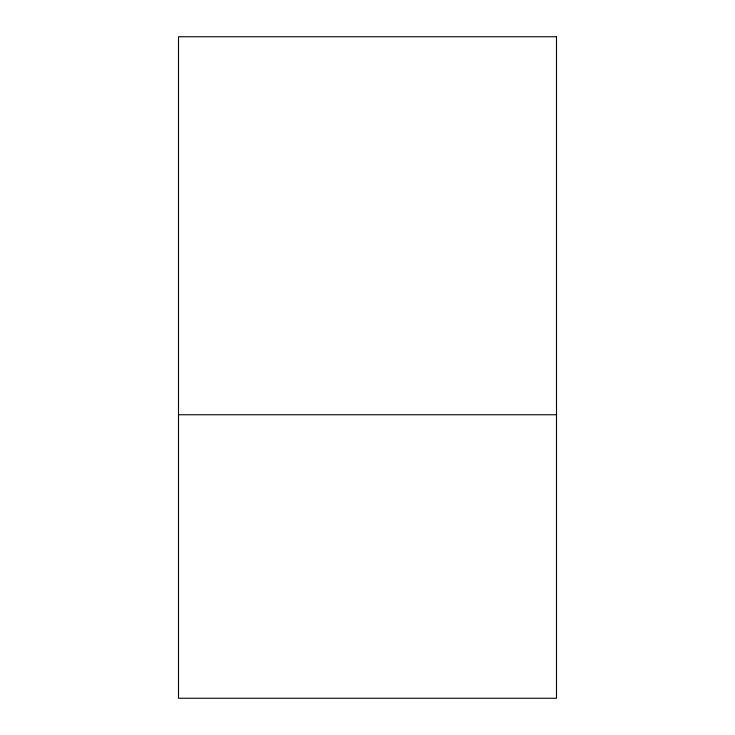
<?xml version="1.0" encoding="UTF-8"?>
<svg xmlns="http://www.w3.org/2000/svg" width="735" height="735" viewBox="0 0 735 735"><rect width="100%" height="100%" fill="white"/><g stroke="black" fill="none" stroke-linecap="round" stroke-linejoin="round"><path stroke-width="1.1" d="M178.504 414.751L556.496 414.751M556.496 36.75L178.504 36.75L178.504 698.25L556.496 698.25L556.496 36.75"/></g></svg>
